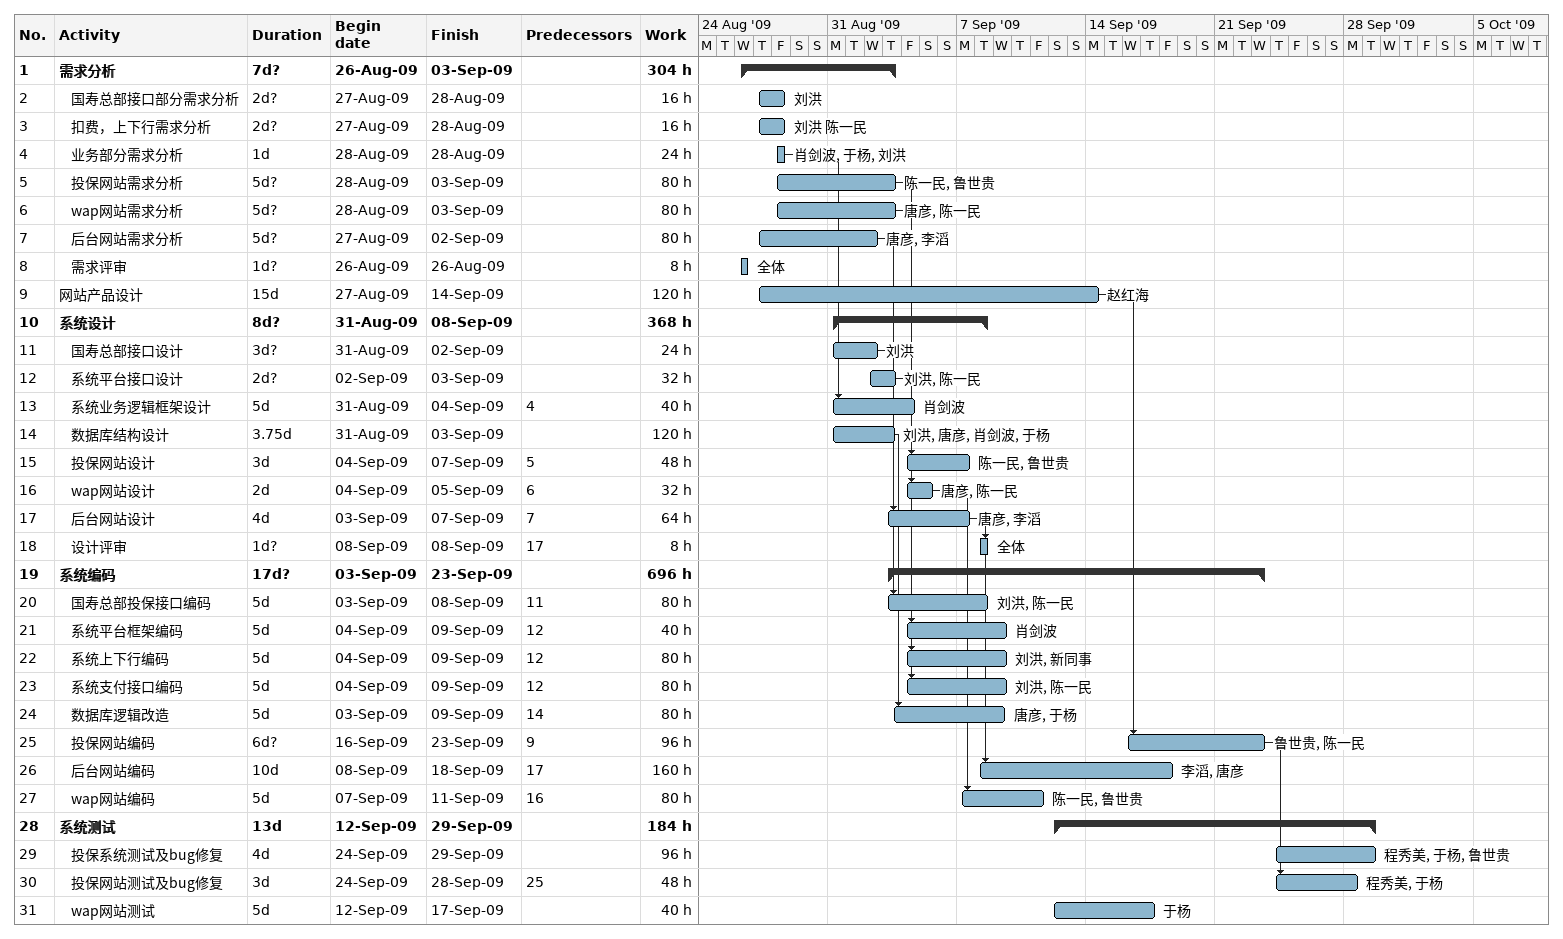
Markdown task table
| ID | Level | Task | Duration | Start | Finish | Predecessors | Resources | Work (h) |
|---|---|---|---|---|---|---|---|---|
| 1 | 1 | **需求分析** | 7d? | 2009-08-26 | 2009-09-03 |  |  | 304 |
| 2 | 2 | 国寿总部接口部分需求分析 | 2d? | 2009-08-27 | 2009-08-28 |  | 刘洪 | 16 |
| 3 | 2 | 扣费，上下行需求分析 | 2d? | 2009-08-27 | 2009-08-28 |  | 刘洪 陈一民 | 16 |
| 4 | 2 | 业务部分需求分析 | 1d | 2009-08-28 | 2009-08-28 |  | 肖剑波, 于杨, 刘洪 | 24 |
| 5 | 2 | 投保网站需求分析 | 5d? | 2009-08-28 | 2009-09-03 |  | 陈一民, 鲁世贵 | 80 |
| 6 | 2 | wap网站需求分析 | 5d? | 2009-08-28 | 2009-09-03 |  | 唐彦, 陈一民 | 80 |
| 7 | 2 | 后台网站需求分析 | 5d? | 2009-08-27 | 2009-09-02 |  | 唐彦, 李滔 | 80 |
| 8 | 2 | 需求评审 | 1d? | 2009-08-26 | 2009-08-26 |  | 全体 | 8 |
| 9 | 1 | 网站产品设计 | 15d | 2009-08-27 | 2009-09-14 |  | 赵红海 | 120 |
| 10 | 1 | **系统设计** | 8d? | 2009-08-31 | 2009-09-08 |  |  | 368 |
| 11 | 2 | 国寿总部接口设计 | 3d? | 2009-08-31 | 2009-09-02 |  | 刘洪 | 24 |
| 12 | 2 | 系统平台接口设计 | 2d? | 2009-09-02 | 2009-09-03 |  | 刘洪, 陈一民 | 32 |
| 13 | 2 | 系统业务逻辑框架设计 | 5d | 2009-08-31 | 2009-09-04 | 4 | 肖剑波 | 40 |
| 14 | 2 | 数据库结构设计 | 3.75d | 2009-08-31 | 2009-09-03 |  | 刘洪, 唐彦, 肖剑波, 于杨 | 120 |
| 15 | 2 | 投保网站设计 | 3d | 2009-09-04 | 2009-09-07 | 5 | 陈一民, 鲁世贵 | 48 |
| 16 | 2 | wap网站设计 | 2d | 2009-09-04 | 2009-09-05 | 6 | 唐彦, 陈一民 | 32 |
| 17 | 2 | 后台网站设计 | 4d | 2009-09-03 | 2009-09-07 | 7 | 唐彦, 李滔 | 64 |
| 18 | 2 | 设计评审 | 1d? | 2009-09-08 | 2009-09-08 | 17 | 全体 | 8 |
| 19 | 1 | **系统编码** | 17d? | 2009-09-03 | 2009-09-23 |  |  | 696 |
| 20 | 2 | 国寿总部投保接口编码 | 5d | 2009-09-03 | 2009-09-08 | 11 | 刘洪, 陈一民 | 80 |
| 21 | 2 | 系统平台框架编码 | 5d | 2009-09-04 | 2009-09-09 | 12 | 肖剑波 | 40 |
| 22 | 2 | 系统上下行编码 | 5d | 2009-09-04 | 2009-09-09 | 12 | 刘洪, 新同事 | 80 |
| 23 | 2 | 系统支付接口编码 | 5d | 2009-09-04 | 2009-09-09 | 12 | 刘洪, 陈一民 | 80 |
| 24 | 2 | 数据库逻辑改造 | 5d | 2009-09-03 | 2009-09-09 | 14 | 唐彦, 于杨 | 80 |
| 25 | 2 | 投保网站编码 | 6d? | 2009-09-16 | 2009-09-23 | 9 | 鲁世贵, 陈一民 | 96 |
| 26 | 2 | 后台网站编码 | 10d | 2009-09-08 | 2009-09-18 | 17 | 李滔, 唐彦 | 160 |
| 27 | 2 | wap网站编码 | 5d | 2009-09-07 | 2009-09-11 | 16 | 陈一民, 鲁世贵 | 80 |
| 28 | 1 | **系统测试** | 13d | 2009-09-12 | 2009-09-29 |  |  | 184 |
| 29 | 2 | 投保系统测试及bug修复 | 4d | 2009-09-24 | 2009-09-29 |  | 程秀美, 于杨, 鲁世贵 | 96 |
| 30 | 2 | 投保网站测试及bug修复 | 3d | 2009-09-24 | 2009-09-28 | 25 | 程秀美, 于杨 | 48 |
| 31 | 2 | wap网站测试 | 5d | 2009-09-12 | 2009-09-17 |  | 于杨 | 40 |
